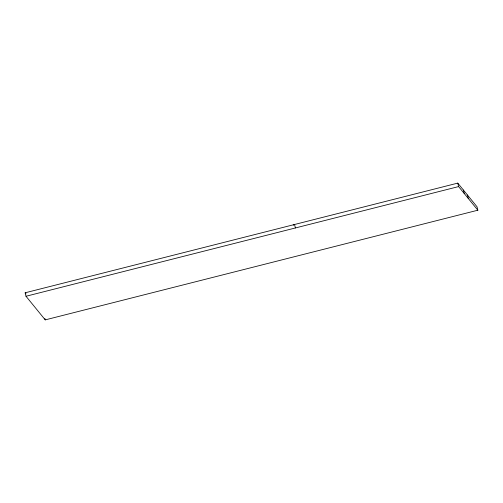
<?xml version="1.0" encoding="UTF-8"?>
<svg xmlns="http://www.w3.org/2000/svg" width="503" height="503" viewBox="0 0 503 503"><rect width="100%" height="100%" fill="white"/><g stroke="black" fill="none" stroke-linecap="round" stroke-linejoin="round"><path stroke-width="0.75" d="M293.236 225.137L294.551 224.495L295.399 227.96M25.15 292.796L457.761 183.117L476.995 206.739L477.85 210.204L45.239 319.883L26.005 296.261L25.15 292.796L26.055 293.909M26.005 296.261L458.61 186.582L477.85 210.204M467.444 195.007L468.293 198.478M463.395 190.04L464.25 193.504M457.761 183.117L458.61 186.582M44.899 318.5L45.239 319.883"/></g></svg>
